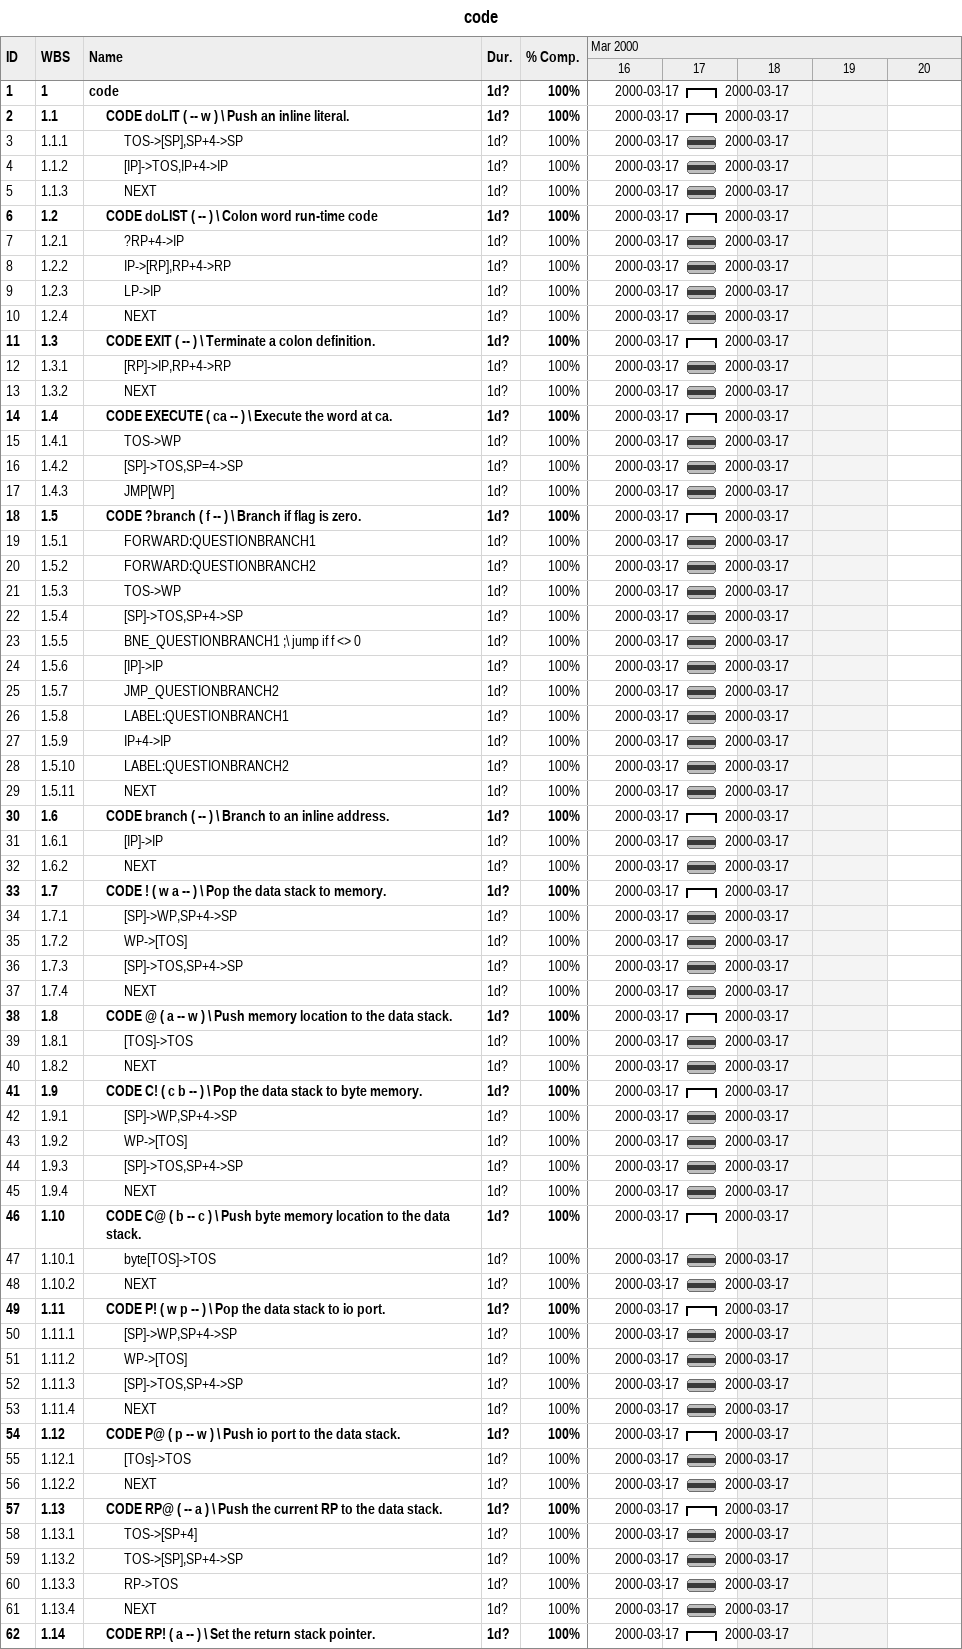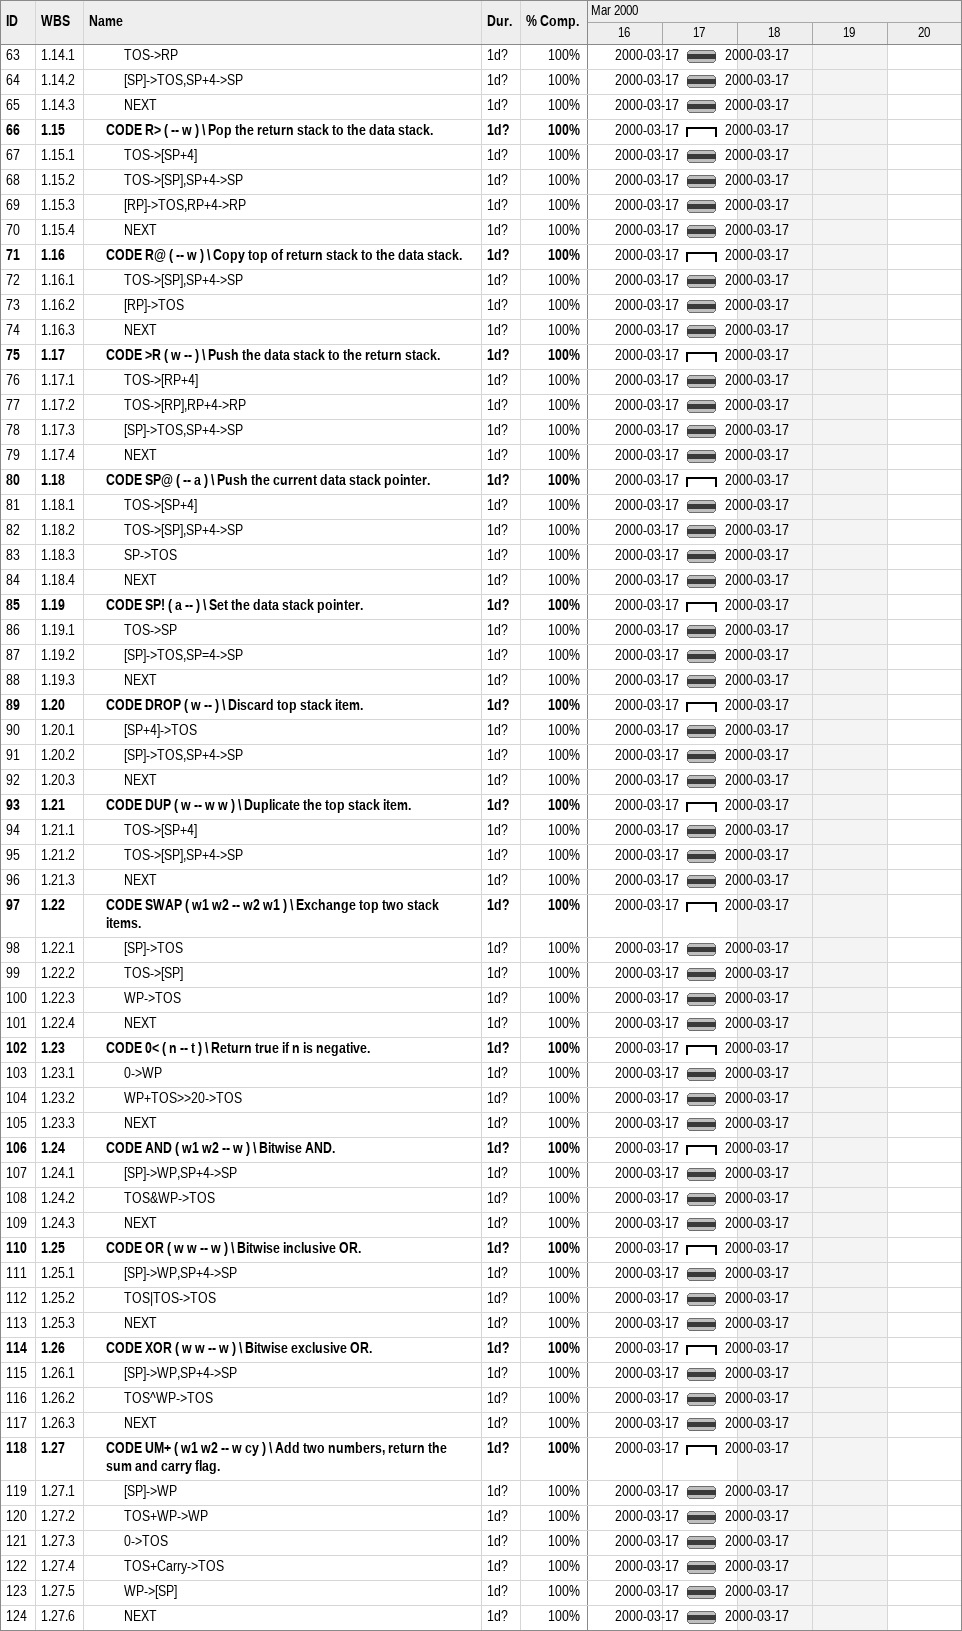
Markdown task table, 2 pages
code

| ID | WBS | Task | Duration | Start | Finish | % complete |
|---|---|---|---|---|---|---|
| 1 | 1 | **code** | 1d? | 2000-03-17 | 2000-03-17 | 100 |
| 2 | 1.1 | **CODE doLIT ( -- w ) \ Push an inline literal.** | 1d? | 2000-03-17 | 2000-03-17 | 100 |
| 3 | 1.1.1 | TOS->[SP],SP+4->SP | 1d? | 2000-03-17 | 2000-03-17 | 100 |
| 4 | 1.1.2 | [IP]->TOS,IP+4->IP | 1d? | 2000-03-17 | 2000-03-17 | 100 |
| 5 | 1.1.3 | NEXT | 1d? | 2000-03-17 | 2000-03-17 | 100 |
| 6 | 1.2 | **CODE doLIST ( -- ) \ Colon word run-time code** | 1d? | 2000-03-17 | 2000-03-17 | 100 |
| 7 | 1.2.1 | ?RP+4->IP | 1d? | 2000-03-17 | 2000-03-17 | 100 |
| 8 | 1.2.2 | IP->[RP],RP+4->RP | 1d? | 2000-03-17 | 2000-03-17 | 100 |
| 9 | 1.2.3 | LP->IP | 1d? | 2000-03-17 | 2000-03-17 | 100 |
| 10 | 1.2.4 | NEXT | 1d? | 2000-03-17 | 2000-03-17 | 100 |
| 11 | 1.3 | **CODE EXIT ( -- ) \ Terminate a colon definition.** | 1d? | 2000-03-17 | 2000-03-17 | 100 |
| 12 | 1.3.1 | [RP]->IP,RP+4->RP | 1d? | 2000-03-17 | 2000-03-17 | 100 |
| 13 | 1.3.2 | NEXT | 1d? | 2000-03-17 | 2000-03-17 | 100 |
| 14 | 1.4 | **CODE EXECUTE ( ca -- ) \ Execute the word at ca.** | 1d? | 2000-03-17 | 2000-03-17 | 100 |
| 15 | 1.4.1 | TOS->WP | 1d? | 2000-03-17 | 2000-03-17 | 100 |
| 16 | 1.4.2 | [SP]->TOS,SP=4->SP | 1d? | 2000-03-17 | 2000-03-17 | 100 |
| 17 | 1.4.3 | JMP[WP] | 1d? | 2000-03-17 | 2000-03-17 | 100 |
| 18 | 1.5 | **CODE ?branch ( f -- ) \ Branch if flag is zero.** | 1d? | 2000-03-17 | 2000-03-17 | 100 |
| 19 | 1.5.1 | FORWARD:QUESTIONBRANCH1 | 1d? | 2000-03-17 | 2000-03-17 | 100 |
| 20 | 1.5.2 | FORWARD:QUESTIONBRANCH2 | 1d? | 2000-03-17 | 2000-03-17 | 100 |
| 21 | 1.5.3 | TOS->WP | 1d? | 2000-03-17 | 2000-03-17 | 100 |
| 22 | 1.5.4 | [SP]->TOS,SP+4->SP | 1d? | 2000-03-17 | 2000-03-17 | 100 |
| 23 | 1.5.5 | BNE_QUESTIONBRANCH1 ;\ jump if f <> 0 | 1d? | 2000-03-17 | 2000-03-17 | 100 |
| 24 | 1.5.6 | [IP]->IP | 1d? | 2000-03-17 | 2000-03-17 | 100 |
| 25 | 1.5.7 | JMP_QUESTIONBRANCH2 | 1d? | 2000-03-17 | 2000-03-17 | 100 |
| 26 | 1.5.8 | LABEL:QUESTIONBRANCH1 | 1d? | 2000-03-17 | 2000-03-17 | 100 |
| 27 | 1.5.9 | IP+4->IP | 1d? | 2000-03-17 | 2000-03-17 | 100 |
| 28 | 1.5.10 | LABEL:QUESTIONBRANCH2 | 1d? | 2000-03-17 | 2000-03-17 | 100 |
| 29 | 1.5.11 | NEXT | 1d? | 2000-03-17 | 2000-03-17 | 100 |
| 30 | 1.6 | **CODE branch ( -- ) \ Branch to an inline address.** | 1d? | 2000-03-17 | 2000-03-17 | 100 |
| 31 | 1.6.1 | [IP]->IP | 1d? | 2000-03-17 | 2000-03-17 | 100 |
| 32 | 1.6.2 | NEXT | 1d? | 2000-03-17 | 2000-03-17 | 100 |
| 33 | 1.7 | **CODE ! ( w a -- ) \ Pop the data stack to memory.** | 1d? | 2000-03-17 | 2000-03-17 | 100 |
| 34 | 1.7.1 | [SP]->WP,SP+4->SP | 1d? | 2000-03-17 | 2000-03-17 | 100 |
| 35 | 1.7.2 | WP->[TOS] | 1d? | 2000-03-17 | 2000-03-17 | 100 |
| 36 | 1.7.3 | [SP]->TOS,SP+4->SP | 1d? | 2000-03-17 | 2000-03-17 | 100 |
| 37 | 1.7.4 | NEXT | 1d? | 2000-03-17 | 2000-03-17 | 100 |
| 38 | 1.8 | **CODE @ ( a -- w ) \ Push memory location to the data stack.** | 1d? | 2000-03-17 | 2000-03-17 | 100 |
| 39 | 1.8.1 | [TOS]->TOS | 1d? | 2000-03-17 | 2000-03-17 | 100 |
| 40 | 1.8.2 | NEXT | 1d? | 2000-03-17 | 2000-03-17 | 100 |
| 41 | 1.9 | **CODE C! ( c b -- ) \ Pop the data stack to byte memory.** | 1d? | 2000-03-17 | 2000-03-17 | 100 |
| 42 | 1.9.1 | [SP]->WP,SP+4->SP | 1d? | 2000-03-17 | 2000-03-17 | 100 |
| 43 | 1.9.2 | WP->[TOS] | 1d? | 2000-03-17 | 2000-03-17 | 100 |
| 44 | 1.9.3 | [SP]->TOS,SP+4->SP | 1d? | 2000-03-17 | 2000-03-17 | 100 |
| 45 | 1.9.4 | NEXT | 1d? | 2000-03-17 | 2000-03-17 | 100 |
| 46 | 1.10 | **CODE C@ ( b -- c ) \ Push byte memory location to the data stack.** | 1d? | 2000-03-17 | 2000-03-17 | 100 |
| 47 | 1.10.1 | byte[TOS]->TOS | 1d? | 2000-03-17 | 2000-03-17 | 100 |
| 48 | 1.10.2 | NEXT | 1d? | 2000-03-17 | 2000-03-17 | 100 |
| 49 | 1.11 | **CODE P! ( w p -- ) \ Pop the data stack to io port.** | 1d? | 2000-03-17 | 2000-03-17 | 100 |
| 50 | 1.11.1 | [SP]->WP,SP+4->SP | 1d? | 2000-03-17 | 2000-03-17 | 100 |
| 51 | 1.11.2 | WP->[TOS] | 1d? | 2000-03-17 | 2000-03-17 | 100 |
| 52 | 1.11.3 | [SP]->TOS,SP+4->SP | 1d? | 2000-03-17 | 2000-03-17 | 100 |
| 53 | 1.11.4 | NEXT | 1d? | 2000-03-17 | 2000-03-17 | 100 |
| 54 | 1.12 | **CODE P@ ( p -- w ) \ Push io port to the data stack.** | 1d? | 2000-03-17 | 2000-03-17 | 100 |
| 55 | 1.12.1 | [TOs]->TOS | 1d? | 2000-03-17 | 2000-03-17 | 100 |
| 56 | 1.12.2 | NEXT | 1d? | 2000-03-17 | 2000-03-17 | 100 |
| 57 | 1.13 | **CODE RP@ ( -- a ) \ Push the current RP to the data stack.** | 1d? | 2000-03-17 | 2000-03-17 | 100 |
| 58 | 1.13.1 | TOS->[SP+4] | 1d? | 2000-03-17 | 2000-03-17 | 100 |
| 59 | 1.13.2 | TOS->[SP],SP+4->SP | 1d? | 2000-03-17 | 2000-03-17 | 100 |
| 60 | 1.13.3 | RP->TOS | 1d? | 2000-03-17 | 2000-03-17 | 100 |
| 61 | 1.13.4 | NEXT | 1d? | 2000-03-17 | 2000-03-17 | 100 |
| 62 | 1.14 | **CODE RP! ( a -- ) \ Set the return stack pointer.** | 1d? | 2000-03-17 | 2000-03-17 | 100 |
| 63 | 1.14.1 | TOS->RP | 1d? | 2000-03-17 | 2000-03-17 | 100 |
| 64 | 1.14.2 | [SP]->TOS,SP+4->SP | 1d? | 2000-03-17 | 2000-03-17 | 100 |
| 65 | 1.14.3 | NEXT | 1d? | 2000-03-17 | 2000-03-17 | 100 |
| 66 | 1.15 | **CODE R> ( -- w ) \ Pop the return stack to the data stack.** | 1d? | 2000-03-17 | 2000-03-17 | 100 |
| 67 | 1.15.1 | TOS->[SP+4] | 1d? | 2000-03-17 | 2000-03-17 | 100 |
| 68 | 1.15.2 | TOS->[SP],SP+4->SP | 1d? | 2000-03-17 | 2000-03-17 | 100 |
| 69 | 1.15.3 | [RP]->TOS,RP+4->RP | 1d? | 2000-03-17 | 2000-03-17 | 100 |
| 70 | 1.15.4 | NEXT | 1d? | 2000-03-17 | 2000-03-17 | 100 |
| 71 | 1.16 | **CODE R@ ( -- w ) \ Copy top of return stack to the data stack.** | 1d? | 2000-03-17 | 2000-03-17 | 100 |
| 72 | 1.16.1 | TOS->[SP],SP+4->SP | 1d? | 2000-03-17 | 2000-03-17 | 100 |
| 73 | 1.16.2 | [RP]->TOS | 1d? | 2000-03-17 | 2000-03-17 | 100 |
| 74 | 1.16.3 | NEXT | 1d? | 2000-03-17 | 2000-03-17 | 100 |
| 75 | 1.17 | **CODE >R ( w -- ) \ Push the data stack to the return stack.** | 1d? | 2000-03-17 | 2000-03-17 | 100 |
| 76 | 1.17.1 | TOS->[RP+4] | 1d? | 2000-03-17 | 2000-03-17 | 100 |
| 77 | 1.17.2 | TOS->[RP],RP+4->RP | 1d? | 2000-03-17 | 2000-03-17 | 100 |
| 78 | 1.17.3 | [SP]->TOS,SP+4->SP | 1d? | 2000-03-17 | 2000-03-17 | 100 |
| 79 | 1.17.4 | NEXT | 1d? | 2000-03-17 | 2000-03-17 | 100 |
| 80 | 1.18 | **CODE SP@ ( -- a ) \ Push the current data stack pointer.** | 1d? | 2000-03-17 | 2000-03-17 | 100 |
| 81 | 1.18.1 | TOS->[SP+4] | 1d? | 2000-03-17 | 2000-03-17 | 100 |
| 82 | 1.18.2 | TOS->[SP],SP+4->SP | 1d? | 2000-03-17 | 2000-03-17 | 100 |
| 83 | 1.18.3 | SP->TOS | 1d? | 2000-03-17 | 2000-03-17 | 100 |
| 84 | 1.18.4 | NEXT | 1d? | 2000-03-17 | 2000-03-17 | 100 |
| 85 | 1.19 | **CODE SP! ( a -- ) \ Set the data stack pointer.** | 1d? | 2000-03-17 | 2000-03-17 | 100 |
| 86 | 1.19.1 | TOS->SP | 1d? | 2000-03-17 | 2000-03-17 | 100 |
| 87 | 1.19.2 | [SP]->TOS,SP=4->SP | 1d? | 2000-03-17 | 2000-03-17 | 100 |
| 88 | 1.19.3 | NEXT | 1d? | 2000-03-17 | 2000-03-17 | 100 |
| 89 | 1.20 | **CODE DROP ( w -- ) \ Discard top stack item.** | 1d? | 2000-03-17 | 2000-03-17 | 100 |
| 90 | 1.20.1 | [SP+4]->TOS | 1d? | 2000-03-17 | 2000-03-17 | 100 |
| 91 | 1.20.2 | [SP]->TOS,SP+4->SP | 1d? | 2000-03-17 | 2000-03-17 | 100 |
| 92 | 1.20.3 | NEXT | 1d? | 2000-03-17 | 2000-03-17 | 100 |
| 93 | 1.21 | **CODE DUP ( w -- w w ) \ Duplicate the top stack item.** | 1d? | 2000-03-17 | 2000-03-17 | 100 |
| 94 | 1.21.1 | TOS->[SP+4] | 1d? | 2000-03-17 | 2000-03-17 | 100 |
| 95 | 1.21.2 | TOS->[SP],SP+4->SP | 1d? | 2000-03-17 | 2000-03-17 | 100 |
| 96 | 1.21.3 | NEXT | 1d? | 2000-03-17 | 2000-03-17 | 100 |
| 97 | 1.22 | **CODE SWAP ( w1 w2 -- w2 w1 ) \ Exchange top two stack items.** | 1d? | 2000-03-17 | 2000-03-17 | 100 |
| 98 | 1.22.1 | [SP]->TOS | 1d? | 2000-03-17 | 2000-03-17 | 100 |
| 99 | 1.22.2 | TOS->[SP] | 1d? | 2000-03-17 | 2000-03-17 | 100 |
| 100 | 1.22.3 | WP->TOS | 1d? | 2000-03-17 | 2000-03-17 | 100 |
| 101 | 1.22.4 | NEXT | 1d? | 2000-03-17 | 2000-03-17 | 100 |
| 102 | 1.23 | **CODE 0< ( n -- t ) \ Return true if n is negative.** | 1d? | 2000-03-17 | 2000-03-17 | 100 |
| 103 | 1.23.1 | 0->WP | 1d? | 2000-03-17 | 2000-03-17 | 100 |
| 104 | 1.23.2 | WP+TOS>>20->TOS | 1d? | 2000-03-17 | 2000-03-17 | 100 |
| 105 | 1.23.3 | NEXT | 1d? | 2000-03-17 | 2000-03-17 | 100 |
| 106 | 1.24 | **CODE AND ( w1 w2 -- w ) \ Bitwise AND.** | 1d? | 2000-03-17 | 2000-03-17 | 100 |
| 107 | 1.24.1 | [SP]->WP,SP+4->SP | 1d? | 2000-03-17 | 2000-03-17 | 100 |
| 108 | 1.24.2 | TOS&WP->TOS | 1d? | 2000-03-17 | 2000-03-17 | 100 |
| 109 | 1.24.3 | NEXT | 1d? | 2000-03-17 | 2000-03-17 | 100 |
| 110 | 1.25 | **CODE OR ( w w -- w ) \ Bitwise inclusive OR.** | 1d? | 2000-03-17 | 2000-03-17 | 100 |
| 111 | 1.25.1 | [SP]->WP,SP+4->SP | 1d? | 2000-03-17 | 2000-03-17 | 100 |
| 112 | 1.25.2 | TOS\|TOS->TOS | 1d? | 2000-03-17 | 2000-03-17 | 100 |
| 113 | 1.25.3 | NEXT | 1d? | 2000-03-17 | 2000-03-17 | 100 |
| 114 | 1.26 | **CODE XOR ( w w -- w ) \ Bitwise exclusive OR.** | 1d? | 2000-03-17 | 2000-03-17 | 100 |
| 115 | 1.26.1 | [SP]->WP,SP+4->SP | 1d? | 2000-03-17 | 2000-03-17 | 100 |
| 116 | 1.26.2 | TOS^WP->TOS | 1d? | 2000-03-17 | 2000-03-17 | 100 |
| 117 | 1.26.3 | NEXT | 1d? | 2000-03-17 | 2000-03-17 | 100 |
| 118 | 1.27 | **CODE UM+ ( w1 w2 -- w cy ) \ Add two numbers, return the sum and carry flag.** | 1d? | 2000-03-17 | 2000-03-17 | 100 |
| 119 | 1.27.1 | [SP]->WP | 1d? | 2000-03-17 | 2000-03-17 | 100 |
| 120 | 1.27.2 | TOS+WP->WP | 1d? | 2000-03-17 | 2000-03-17 | 100 |
| 121 | 1.27.3 | 0->TOS | 1d? | 2000-03-17 | 2000-03-17 | 100 |
| 122 | 1.27.4 | TOS+Carry->TOS | 1d? | 2000-03-17 | 2000-03-17 | 100 |
| 123 | 1.27.5 | WP->[SP] | 1d? | 2000-03-17 | 2000-03-17 | 100 |
| 124 | 1.27.6 | NEXT | 1d? | 2000-03-17 | 2000-03-17 | 100 |
